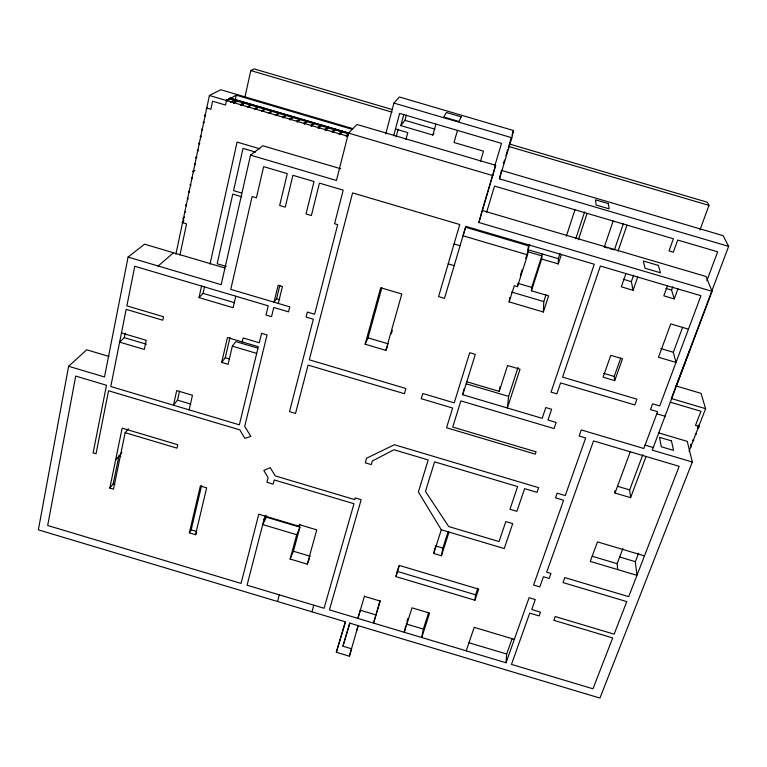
<?xml version="1.0" encoding="UTF-8"?>
<svg xmlns="http://www.w3.org/2000/svg" width="767" height="767" viewBox="0 0 767 767"><rect width="100%" height="100%" fill="white"/><g stroke="black" fill="none" stroke-linecap="round" stroke-linejoin="round"><path stroke-width="1.15" d="M541.943 253.858L541.675 259.016L558.299 263.925L558.318 258.69L559.996 253.551M509.758 297.375L509.163 301.891L543.352 312.006L543.784 301.575L545.989 294.825M264.912 516.076L247.06 585.202L324.077 608.269L353.99 503.746L274.241 479.95L273.157 484.15L266.954 482.299L268.124 477.707L263.819 470.43L270.176 467.64L275.286 475.914L354.747 499.614L355.217 497.946L361.161 499.72L329.417 609.87L506.047 662.765L506.68 654.04L512.145 638.575M543.352 312.006L548.626 295.88L531.445 290.798L531.704 287.404L541.838 255.881L527.849 251.749L525.702 258.508M527.552 254.845L528.415 245.804L465.617 227.272L463.019 235.795L527.552 254.845L517.466 286.666L514.274 285.717L509.163 301.891M518.061 367.326L508.607 396.376L507.371 407.986L520.007 369.205L507.581 365.514L499.25 391.391L466.796 381.765M517.466 286.666L517.725 284.423M398.917 565.845L395.916 576.602L474.926 600.225L475.598 594.818L477.812 588.212M499.25 391.391L499.825 386.884M108.991 356.454L86.69 349.81L68.608 366.281L38.35 529.844L345.303 621.797L336.32 652.276L349.368 656.188L351.583 648.796L342.926 646.197L349.762 623.13L599.957 698.075L692.304 462.012L687.27 441.389L658.939 432.981M434.851 548.012L433.777 553.467L441.447 555.759L442.866 548.098L448.225 531.358M428.657 612.593L423.346 629.093L421.735 637.511L429.606 613.092L412.013 607.828L404.286 632.286L405.657 626.025M224.952 267.999L144.56 244.184L128.089 257.079L104.494 376.971L68.608 366.281M121.474 332.936L146.219 340.289L144.321 349.455L119.642 342.12L124.292 337.643L125.203 333.099M462.76 394.746L475.31 354.354L469.72 352.695L454.237 402.848L422.78 393.509L421.227 398.706L452.635 408.034L446.547 427.746L535.299 454.131L536.075 451.84L452.722 427.066L460.852 400.892L554.071 428.571L556.161 422.473L547.964 420.038L551.636 409.262L545.826 407.536L542.173 418.322L462.76 394.746L463.91 389.099M109.825 488.109L122.154 428.139L177.762 444.726L176.995 448.149L125.165 432.684L113.468 489.202L109.825 488.109L113.161 483.891L118.904 456.049L120.735 456.595M183.879 220.695L182.22 222.574L186.554 223.859L179.909 255.19M183.131 218.24L183.668 219.113L183.131 218.24L184.646 217.032M192.987 171.54L193.131 170.859L193.811 171.06L193.667 171.75L192.987 171.54L194.856 170.255M175.883 254.289L209.401 95.491L220.8 89.739L352.657 128.578M182.891 222.775L182.354 221.912M207.1 108.137L206.956 108.847L206.256 108.646L206.4 107.936L210.896 109.259L212.593 101.234L225.488 105.031L226.543 100.161L230.177 98.118L348.87 133.084M227.09 101.081L227.253 100.372L230.714 98.473L230.56 99.183L226.39 100.88M348.659 133.928L229.87 98.981L230.177 98.118M236.83 101.023L236.984 100.324L233.58 102.232L233.417 102.951L234.127 103.152L237.674 100.525L234.127 103.152M352.043 129.297L236.236 95.194L235.277 99.585L230.388 102.308M689.054 451.293L705.611 408.686L671.326 398.533L728.65 246.38L499.451 178.864L511.857 137.753L513.439 130.524L399.386 96.987L393.912 103.066L385.753 133.899M243.801 103.085L243.954 102.375L240.464 105.021L241.174 105.232L244.654 102.577L241.298 104.542M241.174 105.232L241.327 104.513L240.627 104.312M235.795 296.215L233.13 307.72L199.017 297.606L201.568 286.062M189.152 409.875L192.45 395.273L176.698 390.585L173.476 405.206L177.513 400.134L179.488 391.218M243.034 105.664L243.551 103.324M244.846 97.476L250.799 70.583L254.184 68.925L391.851 109.422M199.017 297.606L203.054 293.368L204.578 286.513M210.014 264.097L237.099 142.087L259.936 148.817M247.511 107.102L251.624 104.628L248.211 107.303L247.511 107.102L250.924 104.427L250.771 105.137M248.211 107.303L248.374 106.594L247.674 106.383M254.558 109.173L257.904 106.479L254.558 109.173L255.258 109.384L258.594 106.69L255.258 109.384M340.721 168.75L262.803 145.768L250.55 155.135L221.174 284.682L128.089 257.079M264.711 109.24L264.874 108.531L261.605 111.253L262.304 111.455L265.574 108.741L262.381 110.745M262.304 111.455L262.467 110.745L261.768 110.534M268.651 113.324L272.544 110.793L269.351 113.535L268.651 113.324L271.854 110.592L271.691 111.301M269.351 113.535L269.514 112.816L268.814 112.615M275.698 115.405L279.524 112.854L276.408 115.606L275.698 115.405L278.824 112.644L278.661 113.353M276.408 115.606L276.571 114.897L275.861 114.686M499.451 178.864L501.426 170.379L723.118 235.661L728.65 246.38M257.626 348.074L235.843 341.603L232.343 346.166L228.087 364.306L221.692 362.398L227.463 337.547L258.316 346.713L239.352 424.832L110.784 386.53L126.171 309.35L162.777 320.223L163.515 316.752L126.871 305.87L134.771 266.254L268.229 305.832L266.005 315.026L271.528 316.666L273.771 307.471L288.536 311.853L289.782 306.858L230.762 289.36L252.113 196.553L256.418 197.819L263.627 166.65L287.27 173.63L279.658 205.47L285.257 207.128L292.917 175.298L314.048 181.53L306.023 213.964L311.373 215.546L319.446 183.131L343.185 190.13L334.575 223.715L337.691 224.635L314.623 314.221L307.337 312.064L306.071 317.049L313.339 319.206L289.533 411.639L295.516 413.423L308.066 365.092L404.401 393.701L405.925 388.505L309.283 359.8L352.59 192.91L459.769 224.539L438.58 296.618L444.505 298.363L465.818 226.323L594.281 264.241L551.042 392.11L556.88 393.845L560.591 382.934L634.798 404.938L636.917 399.166L562.566 377.124L600.36 266.034L700.952 295.726L659.735 405.925L652.602 403.816L650.464 409.578L657.578 411.687L643.82 448.494L581.281 429.932L579.143 436.02L585.672 437.957L565.26 495.587L557.158 493.171L555.519 497.841L563.611 500.247L533.573 585.058L539.805 586.918L543.439 576.736L549.162 578.443L550.955 573.457L546.689 572.182L593.553 440.9L679.188 466.326L628.691 596.649L564.809 577.589L562.997 582.575L626.764 601.606L614.146 634.165L555.231 616.563L553.851 620.33L612.699 637.914L592.977 688.795L511.474 664.385L529.729 613.121L539.134 615.93L540.495 612.152L531.742 609.535L535.299 599.554L529.096 597.694L506.047 662.765M221.692 362.398L225.277 357.69L229.975 337.547M282.745 117.476L286.503 114.906L283.454 117.687L282.745 117.476L285.803 114.695L285.64 115.405M283.454 117.687L283.617 116.977L282.918 116.766M189.353 532.854L200.36 485.971L206.639 487.841L195.537 534.704L189.353 532.854L191.184 529.824L201.625 485.406M289.801 119.556L292.783 116.757L289.801 119.556L290.501 119.767L293.483 116.958L290.501 119.767M242.199 341.919L243.139 337.959L259.275 342.753L261.566 333.309L267.06 334.939L244.692 426.414L250.857 436.394L244.846 438.35L239.831 429.875L108.55 390.767L96.019 453.757L93.104 452.894L106.498 385.255L75.732 376.089L47.679 525.491L241.059 583.409L258.767 514.235L298.996 526.248L299.916 524.12M296.848 121.637L299.763 118.808L296.848 121.637L297.558 121.838L300.463 119.019L297.558 121.838M304.796 122.998L306.742 120.87L303.905 123.708L304.604 123.918L307.442 121.071L304.604 123.918M310.961 125.788L313.722 122.921L310.961 125.788L311.661 125.999L314.422 123.132L311.661 125.999M318.008 127.868L320.711 124.983L318.008 127.868L318.717 128.079L321.411 125.184L318.717 128.079M278.277 303.444L282.419 286.561L278.153 285.295L274.02 302.188L276.58 298.756L279.859 285.353M325.064 129.949L327.691 127.034L325.064 129.949L325.774 130.15L328.391 127.245L325.774 130.15M332.916 131.282L334.68 129.096L332.121 132.02L332.83 132.231L335.38 129.297L332.83 132.231M339.187 134.1L341.66 131.157L339.187 134.1L339.886 134.311L342.36 131.358L339.886 134.311M346.243 136.181L348.649 133.209L346.243 136.181L346.943 136.392L348.429 134.877M346.943 136.392L348.611 134.167M692.304 462.012L652.257 450.124L712.102 291.326L478.924 222.516L495.645 165.308L356.971 124.475L348.477 133.084L336.445 180.475L250.55 155.135M380.039 600.666L373.548 623.082L380.25 601.088L364.488 596.371M393.644 135.797L399.626 113.401L501.522 143.381L494.801 165.816M478.924 222.516L481.839 211.558M396.108 136.919L398.188 129.144M433.94 133.19L432.856 135.04L400.834 125.615L403.787 114.628M400.834 125.615L404.918 120.314L406.357 114.954M277.52 601.491L279.313 594.866M309.59 558.261L307.289 564.148L290.137 559.018L296.704 534.724L299.935 527.178L266.36 517.15L262.717 524.57L296.704 534.724M298.996 526.248L299.418 524.695L316.761 529.872L307.289 564.148M290.137 559.018L293.416 551.243L299.935 527.178M405.935 139.46L407.795 132.605L395.465 128.981M365.111 344.22L380.672 287.75L401.803 294.01L385.878 350.375L365.111 344.22L368.026 337.863L381.832 287.826M432.856 135.04L435.915 124.081M311.939 611.807L313.808 605.192M391.362 333.712L392.33 330.299M457.468 130.419L454.026 142.499L483.488 151.166L480.478 161.396M349.368 656.188L358.199 625.565M345.428 622.219L336.32 652.276M342.926 646.197L349.819 623.063M364.507 596.026L357.911 618.403L360.269 610.216L375.725 614.837M495.645 165.308L482.127 210.455L706.033 276.494L712.102 291.326M356.674 630.56L358.218 625.412M486.661 212.162L494.514 186.065L673.397 238.777L669.035 250.924L673.33 252.19L677.712 240.052L717.663 251.816L706.858 280.703M503.488 163.544L504.513 160.13M505.884 155.576L507.601 149.881M508.291 147.6L511.378 137.36M512.068 135.078L513.439 130.524M395.916 576.602L399.339 565.442L478.646 589.142L474.926 600.225M406.807 621.73L407.843 618.423M529.671 244.596L528.041 249.754L558.318 258.69M520.352 275.42L522.135 269.783M433.777 553.467L441.293 529.786L418.379 492.002L428.197 459.941L393.941 449.74L372.321 461.015L371.276 464.61L365.274 462.827L366.588 458.235L394.343 444.726L538.607 487.659L536.996 492.328L524.618 488.637L516.891 511.34L509.959 509.269L517.629 486.566L434.573 461.839L425.464 491.398L448.705 526.546L499.058 541.569L505.808 521.579L512.711 523.631L504.226 548.558L441.293 529.786M441.447 555.759L449.021 532.097M531.445 290.798L541.675 259.016M566.314 236.236L574.962 209.775M558.299 263.925L561.367 254.529M575.777 238.69L584.607 211.932M578.356 239.783L587.1 213.351M466.231 650.838L474.198 627.348L514.341 639.352M604.291 247.079L613.14 221.021M614.386 249.946L623.494 223.37M618.039 251.135L626.994 225.105M625.949 273.589L621.337 286.81L633.063 290.271L637.722 277.06M633.063 290.271L631.356 281.642L633.628 275.171M614.722 380.633L622.507 358.803L610.791 355.342L603.073 377.191L614.722 380.633L614.223 376.444L620.781 358.036M667.434 285.832L663.81 295.832L674.251 298.919L677.903 288.919M674.251 298.919L671.576 290.07L672.764 286.81M699.955 229.995L708.976 205.374L707.337 202.229L510.007 144.177M646.073 456.499L630.608 497.668L615.009 493.028L630.263 451.801M688.45 329.139L670.751 323.904L658.489 357.259L675.995 362.436L673.34 352.283L682.64 327.269M630.608 497.668L629.659 489.902L642.842 454.697M675.957 386.798L689.897 349.79M617.675 569.584L617.147 563.687L622.852 548.645M644.481 555.893L597.493 541.886L590.264 561.415L636.946 575.336L635.344 561.674L638.614 553.18M698.401 426.27L698.162 426.893L698.842 427.085L699.082 426.471L695.487 425.407L700.961 411.275L670.262 402.176M691.412 446.183L690.501 446.595L691.412 446.183L690.894 444.093M385.878 350.375L387.613 346.08M264.001 519.604L266.082 515.395M195.537 534.704L196.735 532.682M115.587 460.104L121.886 452.425M125.165 432.684L128.444 428.811M158.175 265.996L173.495 252.755M227.262 100.4L228.997 99.451M226.466 100.515L236.236 95.194M393.912 103.066L511.857 137.753M250.799 70.583L392.042 112.135M509.173 146.593L708.976 205.374M404.918 120.314L434.994 129.172M230.033 98.195L492.96 175.643M226.543 100.161L227.253 100.372M233.58 102.232L234.28 102.442M254.721 108.463L255.421 108.665M289.964 118.847L290.674 119.048M297.021 120.918L297.73 121.128M304.077 122.998L304.777 123.209M311.134 125.079L311.833 125.289M318.19 127.159L318.89 127.36M325.246 129.23L325.946 129.441M332.303 131.31L333.012 131.521M339.359 133.391L340.069 133.602M346.425 135.471L347.125 135.682M209.401 95.491L347.815 136.267M604.338 246.984L607.694 247.971M609.918 248.633L613.274 249.62M255.593 152.087L243.024 148.376L233.552 190.638L241.452 192.977M665.919 288.402L671.576 290.07M623.341 279.274L631.356 281.642M454.064 243.935L460.085 245.718M241.797 196.774L232.775 194.109L217.166 263.743L226.246 266.437M517.85 283.311L531.704 287.404M448.206 263.867L454.189 265.641M511.647 292.074L543.784 301.575M660.79 348.573L673.34 352.283M675.852 385.897L701.048 393.366L705.611 408.686M603.734 373.337L614.223 376.444M276.58 298.756L279.734 299.696M656.801 413.787L665.037 416.222M368.026 337.863L388.476 343.923M203.054 293.368L234.529 302.706M466.202 383.788L508.607 396.376M645.085 445.09L653.244 447.506M232.343 346.166L256.686 353.395M225.277 357.69L229.496 358.946M124.292 337.643L146.487 344.249M617.56 486.307L629.659 489.902M177.513 400.134L190.81 404.094M619.794 557.043L635.344 561.674M592.249 556.257L617.147 563.687M435.292 545.836L442.866 548.098M113.161 483.891L114.973 484.428M397.21 571.396L475.598 594.818M293.416 551.243L310.357 556.305M191.184 529.824L196.304 531.358M406.107 623.935L423.346 629.093M468.445 642.602L506.68 654.04M698.286 425.062L698.842 427.085M690.655 444.707L691.172 446.797M614.789 490.822L615.009 493.028M184.54 211.558L185.077 212.421L184.54 211.558M185.959 204.837L186.496 205.709L185.959 204.837M187.378 198.097L187.925 198.979L187.378 198.097M188.807 191.328L189.353 192.21L188.807 191.328M190.245 184.531L190.782 185.413L190.245 184.531M191.683 177.704L191.539 178.395L192.22 178.596L192.373 177.915L191.683 177.704M194.578 163.975L194.435 164.665L195.125 164.876L195.269 164.186L194.578 163.975M196.036 157.072L195.892 157.762L196.582 157.973L196.726 157.273L196.036 157.072M197.502 150.14L197.349 150.831L198.039 151.041L198.193 150.342L197.502 150.14M198.969 143.18L198.816 143.87L199.516 144.081L199.66 143.381L198.969 143.18M200.446 136.181L200.292 136.881L200.992 137.092L201.136 136.392L200.446 136.181M201.922 129.163L201.779 129.863L202.469 130.074L202.622 129.374L201.922 129.163M203.408 122.116L203.265 122.825L203.955 123.027L204.108 122.317L203.408 122.116M204.904 115.04L204.751 115.75L205.451 115.951L205.604 115.242L204.904 115.04M693.128 439.855L692.889 440.469L693.56 440.661L693.799 440.047L693.128 439.855M695.516 433.691L695.276 434.314L695.947 434.515L696.187 433.892L695.516 433.691M697.922 427.516L697.682 428.13L698.353 428.331L698.593 427.718L697.922 427.516M461.226 116.852L458.925 121.474L443.757 117.015L446.404 112.49L461.226 116.852M608.279 203.61L595.48 199.842L596.141 205.029L609.18 208.864L608.279 203.61M658.354 265.401L643.283 260.953L645.066 268.249L660.464 272.793L658.354 265.401M671.48 440.891L659.486 437.324L661.298 446.758L673.512 450.382L671.48 440.891"/></g></svg>
